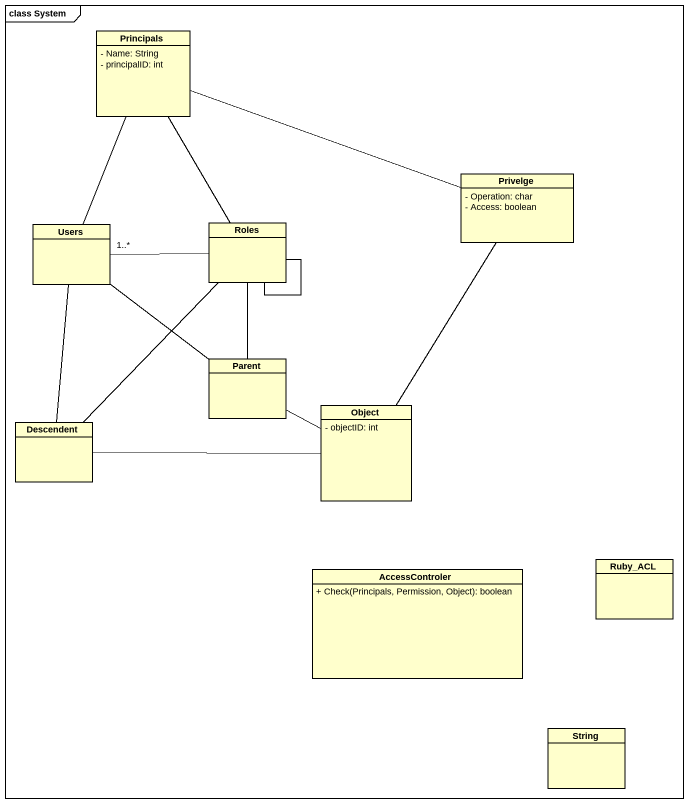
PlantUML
@startuml
mainframe class System
hide circle
hide empty members
skinparam classAttributeIconSize 0
class Principals {
  - Name: String
  - principalID: int
}
class Privelge {
  - Operation: char
  - Access: boolean
}
class Users
class Roles
class Parent
class "Object" as Object_ {
  - objectID: int
}
class Descendent
class Ruby_ACL
class AccessControler {
  + Check(Principals, Permission, Object): boolean
}
class String
Privelge -left- Principals
Users -up- Principals
Users "1..*" -right- Roles
Roles -up- Principals
Roles -- Roles
Parent -up- Users
Parent -up- Roles
Parent -right- Object_
Object_ -up- Privelge
Descendent -up- Users
Descendent -up- Roles
Descendent -right- Object_
@enduml
